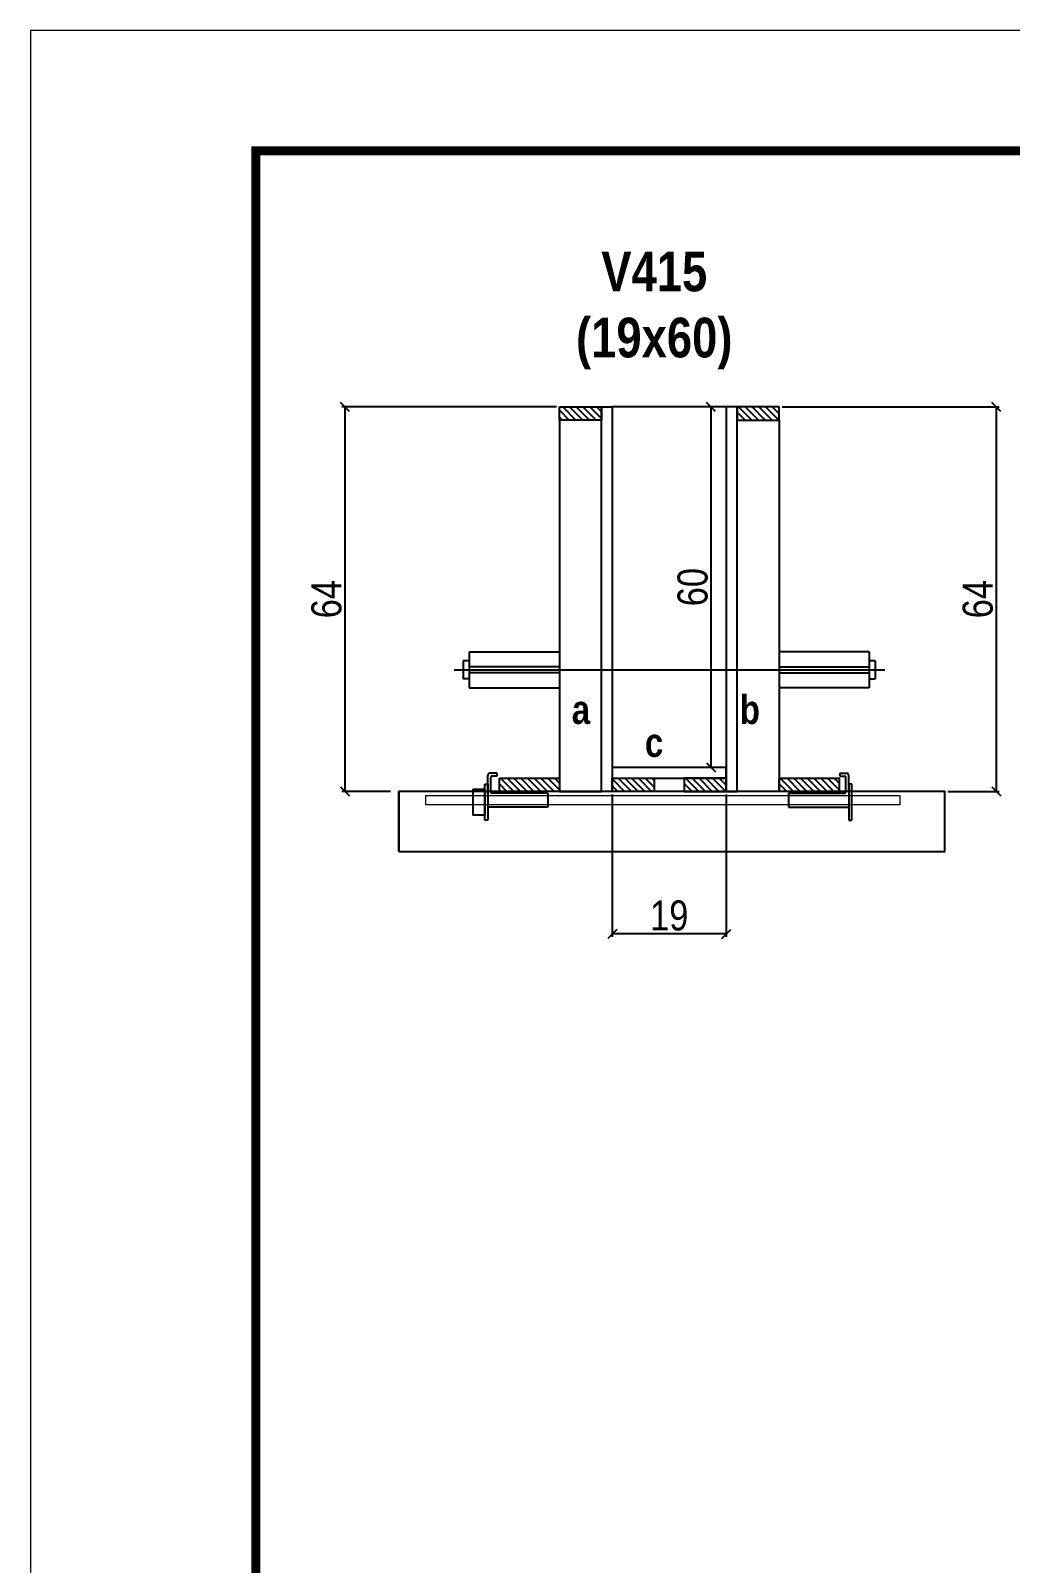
# Model space of a CAD drawing. Extents: x 3309 to 9590, y -2522 to 15424.
# Drawn here: x 3309 to 3636, y 9503 to 10014 of the extents above; entities that cross this region are included whole.
import ezdxf

# ---------------------------------------------------------------- set-up
doc = ezdxf.new("R2010")
doc.units = 0
doc.linetypes.add('DASHED', pattern=[0.75, 0.5, -0.25])
doc.linetypes.add('HIDDEN', pattern=[0.375, 0.25, -0.125])
for name, color, linetype in [('barrote', 251, 'Continuous'), ('COTA', 241, 'Continuous'), ('detalhes', 4, 'Continuous'), ('NOMENCLATURA', 7, 'Continuous'), ('Painéis', 200, 'Continuous'), ('presilha', 1, 'Continuous'), ('SARR_2.2x10', 60, 'Continuous'), ('SARR_2.2x7', 40, 'Continuous'), ('SARR_3.5x7', 81, 'Continuous'), ('TENSOR', 3, 'Continuous')]:
    doc.layers.add(name, color=color, linetype=linetype)
for name, color, linetype, lineweight in [('CONCRETO', 251, 'Continuous', 25), ('Folhas', 255, 'Continuous', 9), ('SARRAFO DE PRESSAO', 251, 'DASHED', 9), ('SCO-___-LAJ', 2, 'Continuous', 0)]:
    doc.layers.add(name, color=color, linetype=linetype, lineweight=lineweight)
doc.styles.add('COTA TECNICA 2X', font='techl___.ttf', dxfattribs={"height": 10})
doc.styles.add('TECNICA', font='techb___.ttf', dxfattribs={"height": 10})
doc.dimstyles.new('SECAO', dxfattribs={"dimscale": 0.333333, "dimtxt": 5, "dimasz": 9, "dimexe": 3, "dimexo": 3, "dimgap": 3, "dimtad": 1, "dimdec": 1, "dimlfac": 0.5, "dimzin": 12, "dimdsep": 46, "dimtxsty": 'COTA TECNICA 2X', "dimblk1": 'OBLIQUE', "dimblk2": 'OBLIQUE', "dimsah": 1, "dimcen": 0.9, "dimclrd": 4, "dimclre": 4, "dimclrt": 240, "dimadec": 1, "dimazin": 3, "dimtfac": 1, "dimtdec": 1, "dimtmove": 0, "dimatfit": 3, "dimfxl": 1, "dimtolj": 1, "dimtzin": 12, "dimarcsym": 0})
pattern_1 = [(135, (36738.6493, -113751.8887), (-1.122532015, -1.122532015), [])]

# ---------------------------------------------------------------- blocks, each defined once
blk = doc.blocks.new('9999999999')
at = {"layer": 'Folhas'}
blk.add_lwpolyline([(98138.98, 34190.21), (99623.98, 34190.21), (99623.98, 35240.21), (98138.98, 35240.21)], close=True, dxfattribs=at)
at = {"layer": 'Folhas', "color": 30, "const_width": 3}
blk.add_lwpolyline([(98213.98, 34230.21), (99583.98, 34230.21), (99583.98, 35200.21), (98213.98, 35200.21)], close=True, dxfattribs=at)
blk = doc.blocks.new('_Oblique')
at = {"color": 0, "linetype": 'ByBlock', "lineweight": -2}
blk.add_line((-0.5, -0.5), (0.5, 0.5), dxfattribs=at)
blk = doc.blocks.new('*D1159')
at = {"layer": 'COTA', "color": 4, "lineweight": -2, "transparency": 16777216}
for p, q in [((3503.11, 9759.28), (3503.11, 9711.81)), ((3541.11, 9759.28), (3541.11, 9711.81)), ((3541.11, 9712.81), (3503.11, 9712.81))]:
    blk.add_line(p, q, dxfattribs=at)
at = {"layer": 'Defpoints', "color": 0, "transparency": 16777216}
for p in [(3503.11, 9760.28), (3541.11, 9760.28), (3503.11, 9712.81)]:
    blk.add_point(p, dxfattribs=at)
at = {"layer": 'COTA', "color": 4, "lineweight": -2, "transparency": 16777216, "xscale": 3, "yscale": 3, "zscale": 3, "rotation": 180}
blk.add_blockref('_Oblique', (3503.11, 9712.81), dxfattribs=at)
at = {"layer": 'COTA', "color": 4, "lineweight": -2, "transparency": 16777216, "xscale": 3, "yscale": 3, "zscale": 3}
blk.add_blockref('_Oblique', (3541.11, 9712.81), dxfattribs=at)
at = {"layer": 'COTA', "color": 240, "transparency": 16777216, "insert": (3522.11, 9718.9), "char_height": 10, "attachment_point": 5, "style": 'COTA TECNICA 2X'}
blk.add_mtext('\\A1;19', dxfattribs=at)
blk = doc.blocks.new('PRESILHA METÁLICA 1')
at = {"layer": 'presilha'}
for p, q in [((6, 15.5), (7.5, 15.5)), ((6, -2.5), (6, 15.5)), ((7.5, 10.64), (7.5, 19.86)), ((7.5, 15.5), (7.5, -2.5)), ((12, 21), (8.64, 21)), ((9, 11.57), (9, 18.93)), ((12, 19.5), (9.57, 19.5)), ((12, 21), (12, 19.5)), ((0, 13), (6, 13)), ((0, 13), (0, 0)), ((6, 13), (6, 0)), ((37.5, 11), (9.57, 11)), ((37.5, 11), (37.5, 4.1)), ((6, 0), (0, 0)), ((37.5, 4.1), (7.5, 4.1)), ((7.5, -2.5), (6, -2.5))]:
    blk.add_line(p, q, dxfattribs=at)
for centre, radius, start, end in [((8.64, 19.86), 1.14, 90, 180), ((9.57, 18.93), 0.57, 90, 180), ((9.57, 11.57), 0.57, 180, 270)]:
    blk.add_arc(centre, radius, start, end, dxfattribs=at)
blk = doc.blocks.new('PRESILHA METÁLICA 2')
at = {"layer": 'presilha'}
for p, q in [((-5.25, 23.5), (-5.25, 22)), ((-5.25, 23.5), (-1.89, 23.5)), ((-5.25, 22), (-2.82, 22)), ((-2.25, 14.07), (-2.25, 21.43)), ((-0.75, 14.64), (-0.75, 22.36)), ((0.75, 18), (-0.75, 18)), ((-0.75, 18), (-0.75, 0)), ((0.75, 0), (0.75, 18)), ((-30.75, 13.5), (-30.75, 6.6)), ((-30.75, 13.5), (-2.82, 13.5)), ((-30.75, 6.6), (-0.75, 6.6)), ((-0.75, 0), (0.75, 0))]:
    blk.add_line(p, q, dxfattribs=at)
for centre, radius, start, end in [((-1.89, 22.36), 1.14, 0, 90), ((-2.82, 21.43), 0.57, 0, 90), ((-2.82, 14.07), 0.57, 270, 0)]:
    blk.add_arc(centre, radius, start, end, dxfattribs=at)
blk = doc.blocks.new('*D1160')
at = {"layer": 'COTA', "color": 4, "lineweight": -2, "transparency": 16777216}
for p, q in [((3484.51, 9888.28), (3413.06, 9888.28)), ((3414.06, 9888.28), (3414.06, 9760.28)), ((3429.3, 9760.28), (3413.06, 9760.28))]:
    blk.add_line(p, q, dxfattribs=at)
at = {"layer": 'Defpoints', "color": 0, "transparency": 16777216}
for p in [(3485.51, 9888.28), (3414.06, 9760.28), (3430.3, 9760.28)]:
    blk.add_point(p, dxfattribs=at)
at = {"layer": 'COTA', "color": 4, "lineweight": -2, "transparency": 16777216, "xscale": 3, "yscale": 3, "zscale": 3}
for p, rotation in [((3414.06, 9888.28), 90), ((3414.06, 9760.28), 270)]:
    blk.add_blockref('_Oblique', p, dxfattribs=dict(at, rotation=rotation))
at = {"layer": 'COTA', "color": 240, "transparency": 16777216, "insert": (3407.96, 9824.28), "char_height": 10, "attachment_point": 5, "rotation": 90, "style": 'COTA TECNICA 2X'}
blk.add_mtext('\\A1;64', dxfattribs=at)
blk = doc.blocks.new('*D1161')
at = {"layer": 'COTA', "color": 4, "lineweight": -2, "transparency": 16777216}
for p, q in [((3559.71, 9888.28), (3632.03, 9888.28)), ((3631.03, 9888.28), (3631.03, 9760.28)), ((3614.92, 9760.28), (3632.03, 9760.28))]:
    blk.add_line(p, q, dxfattribs=at)
at = {"layer": 'Defpoints', "color": 0, "transparency": 16777216}
for p in [(3558.71, 9888.28), (3613.92, 9760.28), (3631.03, 9760.28)]:
    blk.add_point(p, dxfattribs=at)
at = {"layer": 'COTA', "color": 4, "lineweight": -2, "transparency": 16777216, "xscale": 3, "yscale": 3, "zscale": 3}
for p, rotation in [((3631.03, 9888.28), 90), ((3631.03, 9760.28), 270)]:
    blk.add_blockref('_Oblique', p, dxfattribs=dict(at, rotation=rotation))
at = {"layer": 'COTA', "color": 240, "transparency": 16777216, "insert": (3624.93, 9824.28), "char_height": 10, "attachment_point": 5, "rotation": 90, "style": 'COTA TECNICA 2X'}
blk.add_mtext('\\A1;64', dxfattribs=at)
blk = doc.blocks.new('*D1162')
at = {"layer": 'COTA', "color": 4, "lineweight": -2, "transparency": 16777216}
for p, q in [((3540.11, 9888.28), (3535.04, 9888.28)), ((3536.04, 9768.28), (3536.04, 9888.28)), ((3540.11, 9768.28), (3535.04, 9768.28))]:
    blk.add_line(p, q, dxfattribs=at)
at = {"layer": 'Defpoints', "color": 0, "transparency": 16777216}
for p in [(3536.04, 9888.28), (3541.11, 9888.28), (3541.11, 9768.28)]:
    blk.add_point(p, dxfattribs=at)
at = {"layer": 'COTA', "color": 4, "lineweight": -2, "transparency": 16777216, "xscale": 3, "yscale": 3, "zscale": 3}
for p, rotation in [((3536.04, 9888.28), 90), ((3536.04, 9768.28), 270)]:
    blk.add_blockref('_Oblique', p, dxfattribs=dict(at, rotation=rotation))
at = {"layer": 'COTA', "color": 240, "transparency": 16777216, "insert": (3529.93, 9828.28), "char_height": 10, "attachment_point": 5, "rotation": 90, "style": 'COTA TECNICA 2X'}
blk.add_mtext('\\A1;60', dxfattribs=at)

msp = doc.modelspace()

# ---------------------------------------------------------------- hatches: boundary and pattern name
at = {"layer": 'SARR_2.2x10'}
h = msp.add_hatch(dxfattribs=at)
h.set_pattern_fill('ANSI31', color=256, scale=0.5, angle=90)
h.set_pattern_definition([(135, (36659.0493, -113751.8887), (-1.122532015, -1.122532015), [])])
h.paths.add_polyline_path([(3465.51, 9764.68), (3465.51, 9760.28), (3485.51, 9760.28), (3485.51, 9764.68)])
h = msp.add_hatch(dxfattribs=at)
h.set_pattern_fill('ANSI31', color=256, scale=0.5, angle=90)
h.set_pattern_definition([(135, (36752.2493, -113751.8887), (-1.122532015, -1.122532015), [])])
h.paths.add_polyline_path([(3558.71, 9764.68), (3558.71, 9760.28), (3578.71, 9760.28), (3578.71, 9764.68)])
at = {"layer": 'SARR_2.2x7'}
h = msp.add_hatch(dxfattribs=at)
h.set_pattern_fill('ANSI31', color=256, scale=0.5, angle=90)
h.set_pattern_definition([(135, (36673.0493, -113628.2887), (-1.122532015, -1.122532015), [])])
h.paths.add_polyline_path([(3499.51, 9888.28), (3499.51, 9883.88), (3485.51, 9883.88), (3485.51, 9888.28)])
h = msp.add_hatch(dxfattribs=at)
h.set_pattern_fill('ANSI31', color=256, scale=0.5, angle=90)
h.set_pattern_definition([(135, (36653.0493, -113628.2887), (-1.122532015, -1.122532015), [])])
h.paths.add_polyline_path([(3544.71, 9888.28), (3544.71, 9883.88), (3558.71, 9883.88), (3558.71, 9888.28)])
h = msp.add_hatch(dxfattribs=at)
h.set_pattern_fill('ANSI31', color=256, scale=0.5, angle=90)
h.set_pattern_definition(pattern_1)
h.paths.add_polyline_path([(3517.11, 9760.28), (3517.11, 9764.68), (3503.11, 9764.68), (3503.11, 9760.28)])
h = msp.add_hatch(dxfattribs=at)
h.set_pattern_fill('ANSI31', color=256, scale=0.5, angle=90)
h.set_pattern_definition(pattern_1)
h.paths.add_polyline_path([(3527.11, 9764.68), (3527.11, 9760.28), (3541.11, 9760.28), (3541.11, 9764.68)])

# ---------------------------------------------------------------- linework, layer by layer
at = {"ltscale": 3}
for p, q in [((3453.51, 9803.73), (3453.51, 9797.73)), ((3455.51, 9803.73), (3453.51, 9803.73)), ((3455.51, 9806.73), (3455.51, 9794.73)), ((3455.51, 9806.73), (3485.51, 9806.73)), ((3588.71, 9806.73), (3558.71, 9806.73)), ((3588.71, 9806.73), (3588.71, 9794.73)), ((3590.71, 9803.73), (3588.71, 9803.73)), ((3590.71, 9803.73), (3590.71, 9797.73)), ((3485.51, 9801.73), (3455.51, 9801.73)), ((3485.51, 9799.73), (3455.51, 9799.73)), ((3558.71, 9801.73), (3588.71, 9801.73)), ((3558.71, 9799.73), (3588.71, 9799.73)), ((3455.51, 9797.73), (3453.51, 9797.73)), ((3455.51, 9794.73), (3485.51, 9794.73)), ((3588.71, 9794.73), (3558.71, 9794.73)), ((3588.71, 9797.73), (3590.71, 9797.73))]:
    msp.add_line(p, q, dxfattribs=at)
at = {"layer": 'barrote'}
msp.add_lwpolyline([(3432.06, 9740.28), (3613.97, 9740.28), (3613.97, 9760.28), (3432.06, 9760.28)], close=True, dxfattribs=at)
at = {"layer": 'CONCRETO', "linetype": 'Continuous'}
msp.add_line((3541.11, 9888.28), (3503.11, 9888.28), dxfattribs=at)
at = {"layer": 'detalhes', "color": 250}
msp.add_line((3432.06, 9740.28), (3432.06, 9760.28), dxfattribs=at)
at = {"layer": 'Painéis', "linetype": 'Continuous'}
for points in [[(3499.51, 9760.28), (3499.51, 9888.28), (3503.11, 9888.28), (3503.11, 9760.28)], [(3544.71, 9760.28), (3544.71, 9888.28), (3541.11, 9888.28), (3541.11, 9760.28)], [(3541.11, 9768.28), (3503.11, 9768.28), (3503.11, 9764.68), (3541.11, 9764.68)]]:
    msp.add_lwpolyline(points, close=True, dxfattribs=at)
at = {"layer": 'SARR_2.2x10'}
for points in [[(3465.51, 9764.68), (3485.51, 9764.68), (3485.51, 9760.28), (3465.51, 9760.28)], [(3558.71, 9764.68), (3578.71, 9764.68), (3578.71, 9760.28), (3558.71, 9760.28)]]:
    msp.add_lwpolyline(points, close=True, dxfattribs=at)
at = {"layer": 'SARR_2.2x7', "elevation": 0}
for points in [[(3485.51, 9888.28), (3499.51, 9888.28), (3499.51, 9883.88), (3485.51, 9883.88)], [(3558.71, 9888.28), (3544.71, 9888.28), (3544.71, 9883.88), (3558.71, 9883.88)]]:
    msp.add_lwpolyline(points, close=True, dxfattribs=at)
at = {"layer": 'SARR_2.2x7'}
for points in [[(3503.11, 9764.68), (3517.11, 9764.68), (3517.11, 9760.28), (3503.11, 9760.28)], [(3541.11, 9764.68), (3527.11, 9764.68), (3527.11, 9760.28), (3541.11, 9760.28)]]:
    msp.add_lwpolyline(points, close=True, dxfattribs=at)
at = {"layer": 'SARR_3.5x7'}
for points in [[(3499.51, 9883.88), (3485.51, 9883.88), (3485.51, 9760.28), (3499.51, 9760.28)], [(3544.71, 9883.88), (3558.71, 9883.88), (3558.71, 9760.28), (3544.71, 9760.28)]]:
    msp.add_lwpolyline(points, close=True, dxfattribs=at)
at = {"layer": 'SCO-___-LAJ', "color": 1}
msp.add_lwpolyline([(3441.06, 9758.95), (3598.89, 9758.95), (3598.89, 9755.75), (3441.06, 9755.75)], close=True, dxfattribs=at)
at = {"layer": 'TENSOR', "linetype": 'HIDDEN', "ltscale": 0.5}
msp.add_line((3450.51, 9800.73), (3594.01, 9800.73), dxfattribs=at)

# ---------------------------------------------------------------- block references
at = {"layer": 'presilha', "xscale": 0.6666666666666666, "yscale": 0.6666666666666666, "zscale": 0.6666666666666666}
for name, p in [('PRESILHA METÁLICA 1', (3456.64, 9752.31)), ('PRESILHA METÁLICA 2', (3582.39, 9750.65))]:
    msp.add_blockref(name, p, dxfattribs=at)
at = {"layer": 'SARRAFO DE PRESSAO', "color": 6, "linetype": 'ByBlock'}
msp.add_blockref('9999999999', (-94829.61, -25226.65), dxfattribs=at)

# ---------------------------------------------------------------- texts
at = {"layer": 'detalhes', "style": 'TECNICA'}
for s, p in [('b', (3545.61, 9782.71)), ('a', (3489.64, 9782.72)), ('c', (3514, 9771.75))]:
    msp.add_text(s, height=9.6, dxfattribs=at).set_placement(p)
at = {"layer": 'NOMENCLATURA', "insert": (3517.11, 9939.98), "char_height": 13.2, "attachment_point": 2, "style": 'TECNICA'}
msp.add_mtext_dynamic_manual_height_columns('V415\\P(19x60)', width=300.2766, gutter_width=1, heights=[0], dxfattribs=at)

# ---------------------------------------------------------------- dimensions: what is measured, and where the dimension line sits
at = {"layer": 'COTA'}
for base, p1, p2, picture, middle in [((3414.06, 9760.28, 0), (3485.51, 9888.28), (3430.3, 9760.28, 0), '*D1160', (3407.96, 9824.28, 0)), ((3536.04, 9888.28), (3541.11, 9768.28), (3541.11, 9888.28), '*D1162', (3529.93, 9828.28)), ((3631.03, 9760.28, 0), (3558.71, 9888.28), (3613.92, 9760.28, 0), '*D1161', (3624.93, 9824.28, 0))]:
    dim = msp.add_linear_dim(base=base, p1=p1, p2=p2, angle=90, dimstyle='SECAO', dxfattribs=at)
    dim.commit()
    dim.dimension.update_dxf_attribs({"geometry": picture, "text_midpoint": middle})
dim = msp.add_linear_dim(base=(3503.11, 9712.81), p1=(3541.11, 9760.28), p2=(3503.11, 9760.28), angle=180, dimstyle='SECAO', dxfattribs=at)
dim.commit()
dim.dimension.update_dxf_attribs({"geometry": '*D1159', "text_midpoint": (3522.11, 9712.81), "dimtype": 160})

doc.saveas('drawing.dxf')
